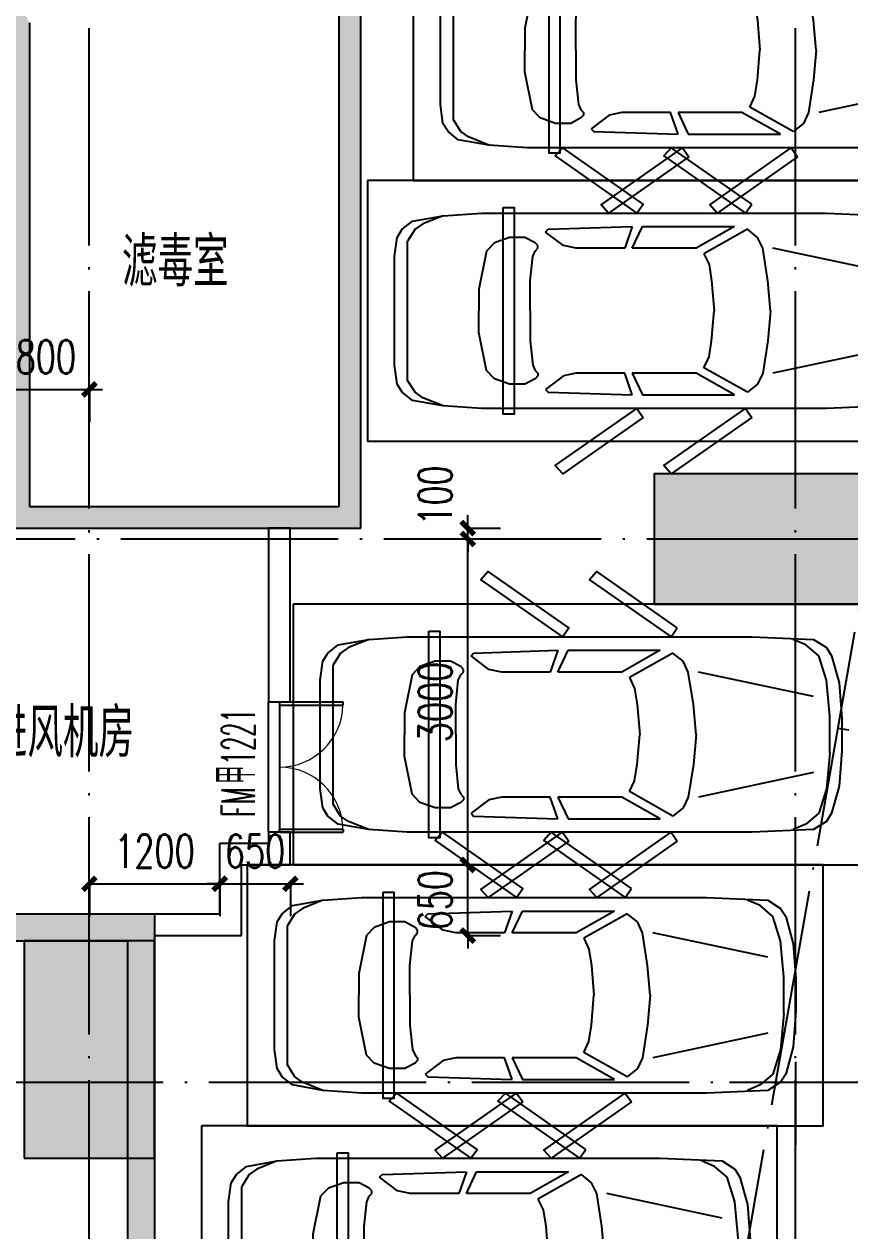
# Model space of a CAD drawing. Header units: millimetres. Extents: x 12325263 to 13848842, y -1463133 to 573208.
# Drawn here: x 12597197 to 12604797, y -1387255 to -1376148 of the extents above; entities that cross this region are included whole.
import ezdxf

# ---------------------------------------------------------------- set-up
doc = ezdxf.new("R2010")
doc.units = ezdxf.units.MM
doc.header["$LTSCALE"] = 1000
doc.linetypes.add('DOTE', pattern=[2.42, 2, -0.2, 0.02, -0.2])
doc.linetypes.add('地下室负三层平面图$0$-3F平面$0$$AUDIT_BAD_LTYPE2', pattern=[0])
for name, color, linetype in [('A-AXIS', 16, 'DOTE'), ('A-COLS', 6, 'Continuous'), ('A-WALL', 5, 'Continuous'), ('A-WALL-PATT', 8, 'Continuous'), ('A_WALL(防火墙)', 151, 'Continuous'), ('DOOR_FIRE', 1, 'Continuous'), ('DOOR_FIRE_TEXT', 7, 'Continuous'), ('PUB_DIM', 83, 'Continuous'), ('PUB_HATCH', 8, 'Continuous'), ('人防墙', 6, 'Continuous'), ('商业酒店共享车位', 53, 'Continuous')]:
    doc.layers.add(name, color=color, linetype=linetype)
doc.layers.add('人防文字', color=3, linetype='Continuous', lineweight=15)
doc.styles.add('_TCH_DIM_T3', font='SIMPLEX.shx', dxfattribs={"width": 0.705882, "bigfont": 'GBCBIG.shx'})
doc.styles.add('_TCH_WINDOW', font='SIMPLEX', dxfattribs={"width": 0.7, "height": 3.5, "bigfont": 'GBCBIG'})
doc.styles.add('标注宋体', font='', dxfattribs={"width": 0.6})
doc.styles.get('标注宋体').set_extended_font_data('NSimSun')
doc.dimstyles.new('_TCH_ARCH&&120', dxfattribs={"dimtxt": 306, "dimasz": 120, "dimexe": 300, "dimexo": 360, "dimgap": 147, "dimtad": 1, "dimdec": 0, "dimzin": 0, "dimdsep": 46, "dimtxsty": '_TCH_DIM_T3', "dimblk": 'ARCHTICK', "dimcen": 0.09, "dimclrt": 7, "dimazin": 2, "dimtfac": 1, "dimtdec": 0, "dimtix": 1, "dimtmove": 2, "dimatfit": 3, "dimfxl": 1, "dimfxlon": 1, "dimtolj": 1, "dimtzin": 0, "dimarcsym": 0})

# ---------------------------------------------------------------- blocks, each defined once
blk = doc.blocks.new('asdgafgf20230228-rf3')
at = {"layer": 'PUB_HATCH'}
for points in [[(57120, -20250), (57320, -20450), (57320, -14050), (57120, -13850)], [(54220, -15710), (54020, -15750), (54020, -18200), (54090, -18330), (54270, -18350), (54270, -15800)], [(54090, -18330), (54070, -18450), (54070, -20450), (54270, -20250), (54270, -18350)], [(54270, -20250), (54070, -20450), (57320, -20450), (57120, -20250)], [(52620, -24000), (52370, -24250), (55170, -24250), (55420, -24000)], [(55420, -24000), (55170, -24250), (55170, -29300), (55420, -28800)]]:
    blk.add_hatch(color=256, dxfattribs=at).paths.add_polyline_path(points)
at = {"layer": '人防墙'}
for p, q in [((57120, -20250), (57120, -13850)), ((57320, -20450), (57320, -14050)), ((54270, -15800), (54270, -18350)), ((54270, -18350), (54270, -20250)), ((54270, -20250), (57120, -20250)), ((54070, -20450), (57320, -20450)), ((52620, -24000), (55420, -24000)), ((55420, -24000), (55420, -28800)), ((52370, -24250), (55170, -24250)), ((55170, -24250), (55170, -29300))]:
    blk.add_line(p, q, dxfattribs=at)
at = {"layer": '人防文字', "style": '标注宋体', "width": 0.6}
for s, p in [('滤毒室', (55120, -18183)), ('战时进风机房', (53268, -22517, 1))]:
    blk.add_text(s, height=400, rotation=359.9999, dxfattribs=at).set_placement(p)
blk = doc.blocks.new('_FZH')
blk.add_lwpolyline([(-0.5, -0.5), (0.5, -0.5), (0.5, 0.5), (-0.5, 0.5)], close=True)
at = {"layer": 'PUB_HATCH'}
blk.add_solid([(-0.5, -0.5), (0.5, -0.5), (-0.5, 0.5), (0.5, 0.5)], dxfattribs=at)
blk = doc.blocks.new('asdgadfg')
at = {"layer": 'A-COLS', "xscale": 1200, "yscale": 2000, "zscale": 2000, "rotation": 90}
blk.add_blockref('_FZH', (-300, 5000), dxfattribs=at)
at = {"layer": 'A-COLS', "xscale": 1200, "yscale": 2000, "zscale": 2000}
blk.add_blockref('_FZH', (-6500, 300), dxfattribs=at)
blk = doc.blocks.new('asdfadfgsdg')
at = {"layer": 'A-AXIS'}
for p, q in [((15844.9, 92554.4), (-1535.4, -6431.4)), ((15444.6, 5715.2), (1041.4, 8244.1))]:
    blk.add_line(p, q, dxfattribs=at)
blk = doc.blocks.new('asdfsfsdf')
at = {"color": 253, "linetype": '地下室负三层平面图$0$-3F平面$0$$AUDIT_BAD_LTYPE2', "transparency": 33554559, "extrusion": (0.000447791, 3.52996e-16, 1)}
for p, q in [((-169, -110, 0), (-500, -141, 0)), ((169, -110, 0), (-169, -110, 0)), ((169, -110, 0), (500, -141, 0)), ((-725, -212, 0), (-825, -329, 0)), ((-500, -141, 0), (-725, -212, 0)), ((500, -141, 0), (725, -212, 0)), ((725, -212, 0), (825, -329, 0)), ((-825, -329, 0), (-875, -447, 0)), ((-350, -259, 0), (-575, -1318, 0)), ((350, -259, 0), (575, -1318, 0)), ((825, -329, 0), (875, -447, 0)), ((-575, -1412, 0), (-675, -1459, 0)), ((-275, -1365, 0), (-575, -1412, 0)), ((0, -1341), (-275, -1365, 0)), ((0, -1341), (275, -1365, 0)), ((275, -1365, 0), (575, -1412, 0)), ((575, -1412, 0), (675, -1459, 0)), ((-675, -1459, 0), (-750, -1553, 0)), ((-750, -1553, 0), (-525, -1953, 0)), ((750, -1553, 0), (525, -1953, 0)), ((675, -1459, 0), (750, -1553, 0)), ((-775, -2518, 0), (-775, -1671, 0)), ((-775, -1671, 0), (-575, -2024, 0)), ((775, -1671, 0), (575, -2024, 0)), ((775, -2518, 0), (775, -1671, 0)), ((-425, -1906, 0), (-275, -1882, 0)), ((-275, -1882, 0), (0, -1859)), ((275, -1882, 0), (0, -1859)), ((425, -1906, 0), (275, -1882, 0)), ((-525, -1953, 0), (-425, -1906, 0)), ((525, -1953, 0), (425, -1906, 0)), ((-575, -2024, 0), (-575, -2612, 0)), ((575, -2024, 0), (575, -2612, 0)), ((-575, -2612, 0), (-775, -2518, 0)), ((575, -2612, 0), (775, -2518, 0)), ((-775, -2612, 0), (-575, -2682, 0)), ((-750, -3388, 0), (-775, -2612, 0)), ((775, -2612, 0), (575, -2682, 0)), ((750, -3388, 0), (775, -2612, 0)), ((-575, -2682, 0), (-575, -3129, 0)), ((575, -2682, 0), (575, -3129, 0)), ((-575, -3129, 0), (-600, -3247, 0)), ((575, -3129, 0), (600, -3247, 0)), ((-600, -3247, 0), (-725, -3412, 0)), ((600, -3247, 0), (725, -3412, 0)), ((-725, -3412, 0), (-750, -3388, 0)), ((725, -3412, 0), (750, -3388, 0)), ((-625, -3506, 0), (-675, -3600, 0)), ((-600, -3482, 0), (-625, -3506, 0)), ((-575, -3482, 0), (-600, -3482, 0)), ((-550, -3506, 0), (-575, -3482, 0)), ((-500, -3529, 0), (-550, -3506, 0)), ((-275, -3553, 0), (-500, -3529, 0)), ((0, -3553), (-275, -3553, 0)), ((0, -3553), (275, -3553, 0)), ((275, -3553, 0), (500, -3529, 0)), ((500, -3529, 0), (550, -3506, 0)), ((550, -3506, 0), (575, -3482, 0)), ((575, -3482, 0), (600, -3482, 0)), ((600, -3482, 0), (625, -3506, 0)), ((625, -3506, 0), (675, -3600, 0)), ((-675, -3600, 0), (-675, -3741, 0)), ((675, -3600, 0), (675, -3741, 0)), ((-675, -3741, 0), (-625, -3882, 0)), ((675, -3741, 0), (625, -3882, 0)), ((-625, -3882, 0), (-550, -3953, 0)), ((625, -3882, 0), (550, -3953, 0)), ((-550, -3953, 0), (-200, -4024, 0)), ((550, -3953, 0), (200, -4024, 0)), ((-200, -4024, 0), (0, -4024)), ((200, -4024, 0), (0, -4024)), ((-875, -4353, 0), (-800, -4541, 0)), ((875, -4353, 0), (800, -4541, 0)), ((-800, -4541, 0), (-750, -4612, 0)), ((800, -4541, 0), (750, -4612, 0)), ((-750, -4612, 0), (-641, -4680, 0)), ((750, -4612, 0), (641, -4680, 0)), ((641, -4680, 0), (-641, -4680, 0))]:
    blk.add_line(p, q, dxfattribs=at)
for points in [[(-475, -24), (-150, 0), (150, 0), (475, -24), (725, -94), (800, -141), (875, -259), (900, -824), (900, -4000), (875, -4353), (825, -4635), (750, -4729), (675, -4776), (500, -4800), (-500, -4800), (-675, -4776), (-750, -4729), (-825, -4635), (-875, -4353), (-900, -4000), (-900, -824), (-875, -259), (-800, -141), (-725, -94)], [(-982, -1513), (-1500, -2253), (-1425, -2321), (-900, -1571)]]:
    blk.add_lwpolyline(points, close=True, dxfattribs=at)
at = {"color": 253, "linetype": '地下室负三层平面图$0$-3F平面$0$$AUDIT_BAD_LTYPE2', "transparency": 33554559, "extrusion": (0.000447791, 3.52996e-16, 1), "elevation": 0}
for points in [[(982, -1513), (1500, -2253), (1425, -2321), (900, -1571)], [(-900, -2571), (-982, -2513), (-1500, -3253), (-1425, -3321)], [(982, -2513), (1500, -3253), (1425, -3321), (900, -2571)]]:
    blk.add_lwpolyline(points, close=True, dxfattribs=at)
blk = doc.blocks.new('A$C06465456')
for points in [[(0, 5300), (2400, 5300), (2400, 0), (0, 0)], [(250, 4050), (250, 3950), (2150, 3950), (2150, 4050)]]:
    blk.add_lwpolyline(points, close=True)
at = {"xscale": -1, "rotation": 180}
blk.add_blockref('asdfsfsdf', (1200, 250), dxfattribs=at)
blk = doc.blocks.new('qlzw')
at = {"layer": 'A-AXIS'}
for p, q in [((12464366.8, 979489.8), (12464366.8, 1082089.8)), ((12470866.8, 979489.8), (12470866.8, 1082089.8)), ((12411416.8, 1000989.8), (12486866.8, 1000989.8)), ((12404966.8, 995989.8), (12486866.8, 995989.8))]:
    blk.add_line(p, q, dxfattribs=at)
blk = doc.blocks.new('A$C33CE3D08')
for p, q in [((145923, 45351), (146056, 44592)), ((145357, 45062), (146460, 45256))]:
    blk.add_line(p, q)
blk = doc.blocks.new('_ArchTick')
at = {"color": 0, "linetype": 'ByBlock', "const_width": 0.4}
blk.add_lwpolyline([(-0.5, -0.5), (0.5, 0.5)], dxfattribs=at)
blk = doc.blocks.new('*D3582')
at = {"layer": 'Defpoints', "color": 0, "transparency": 16777216}
for p in [(12596997, -1378737), (12597797, -1378737), (12597797, -1379510)]:
    blk.add_point(p, dxfattribs=at)
at = {"layer": 'PUB_DIM', "color": 0, "lineweight": -2, "transparency": 16777216}
for p, q in [((12596997, -1379510), (12596877, -1379510)), ((12596997, -1379509), (12596997, -1379810)), ((12596997, -1379510), (12597797, -1379510)), ((12597797, -1379509), (12597797, -1379810)), ((12597797, -1379510), (12597917, -1379510))]:
    blk.add_line(p, q, dxfattribs=at)
at = {"layer": 'PUB_DIM', "color": 0, "lineweight": -2, "transparency": 16777216, "xscale": 120, "yscale": 120, "zscale": 120}
blk.add_blockref('_ArchTick', (12596997, -1379510), dxfattribs=at)
at = {"layer": 'PUB_DIM', "color": 0, "lineweight": -2, "transparency": 16777216, "xscale": 120, "yscale": 120, "zscale": 120, "rotation": 180}
blk.add_blockref('_ArchTick', (12597797, -1379510), dxfattribs=at)
at = {"layer": 'PUB_DIM', "color": 7, "transparency": 16777216, "insert": (12597397, -1379210), "char_height": 306, "attachment_point": 5, "style": '_TCH_DIM_T3'}
blk.add_mtext('\\A1;800', dxfattribs=at)
blk = doc.blocks.new('*D3591')
at = {"layer": 'Defpoints', "color": 0, "transparency": 16777216}
for p in [(12598997, -1383127), (12599647, -1383127), (12599647, -1384060)]:
    blk.add_point(p, dxfattribs=at)
at = {"layer": 'PUB_DIM', "color": 0, "lineweight": -2, "transparency": 16777216}
for p, q in [((12598997, -1384060), (12598877, -1384060)), ((12598997, -1384059), (12598997, -1384360)), ((12598997, -1384060), (12599647, -1384060)), ((12599647, -1384059), (12599647, -1384360)), ((12599647, -1384060), (12599767, -1384060))]:
    blk.add_line(p, q, dxfattribs=at)
at = {"layer": 'PUB_DIM', "color": 0, "lineweight": -2, "transparency": 16777216, "xscale": 120, "yscale": 120, "zscale": 120}
blk.add_blockref('_ArchTick', (12598997, -1384060), dxfattribs=at)
at = {"layer": 'PUB_DIM', "color": 0, "lineweight": -2, "transparency": 16777216, "xscale": 120, "yscale": 120, "zscale": 120, "rotation": 180}
blk.add_blockref('_ArchTick', (12599647, -1384060), dxfattribs=at)
at = {"layer": 'PUB_DIM', "color": 7, "transparency": 16777216, "insert": (12599322, -1383760), "char_height": 306, "attachment_point": 5, "style": '_TCH_DIM_T3'}
blk.add_mtext('\\A1;650', dxfattribs=at)
blk = doc.blocks.new('*D3592')
at = {"layer": 'Defpoints', "color": 0, "transparency": 16777216}
for p in [(12597797, -1383127), (12598997, -1383127), (12598997, -1384060)]:
    blk.add_point(p, dxfattribs=at)
at = {"layer": 'PUB_DIM', "color": 0, "lineweight": -2, "transparency": 16777216}
for p, q in [((12597797, -1384059), (12597797, -1384360)), ((12597797, -1384060), (12598997, -1384060)), ((12598997, -1384059), (12598997, -1384360))]:
    blk.add_line(p, q, dxfattribs=at)
at = {"layer": 'PUB_DIM', "color": 0, "lineweight": -2, "transparency": 16777216, "xscale": 120, "yscale": 120, "zscale": 120, "rotation": 180}
blk.add_blockref('_ArchTick', (12597797, -1384060), dxfattribs=at)
at = {"layer": 'PUB_DIM', "color": 0, "lineweight": -2, "transparency": 16777216, "xscale": 120, "yscale": 120, "zscale": 120}
blk.add_blockref('_ArchTick', (12598997, -1384060), dxfattribs=at)
at = {"layer": 'PUB_DIM', "color": 7, "transparency": 16777216, "insert": (12598397, -1383760), "char_height": 306, "attachment_point": 5, "style": '_TCH_DIM_T3'}
blk.add_mtext('\\A1;1200', dxfattribs=at)
blk = doc.blocks.new('*D3593')
at = {"layer": 'Defpoints', "color": 0, "transparency": 16777216}
for p in [(12599197, -1383887), (12601280, -1383887), (12599197, -1384537)]:
    blk.add_point(p, dxfattribs=at)
at = {"layer": 'PUB_DIM', "color": 0, "lineweight": -2, "transparency": 16777216}
for p, q in [((12601280, -1383887), (12601280, -1383767)), ((12601279, -1383887), (12601580, -1383887)), ((12601280, -1384537), (12601280, -1383887)), ((12601279, -1384537), (12601580, -1384537)), ((12601280, -1384537), (12601280, -1384657))]:
    blk.add_line(p, q, dxfattribs=at)
at = {"layer": 'PUB_DIM', "color": 0, "lineweight": -2, "transparency": 16777216, "xscale": 120, "yscale": 120, "zscale": 120}
for p, rotation in [((12601280, -1383887), 270), ((12601280, -1384537), 90)]:
    blk.add_blockref('_ArchTick', p, dxfattribs=dict(at, rotation=rotation))
at = {"layer": 'PUB_DIM', "color": 7, "transparency": 16777216, "insert": (12600980, -1384212), "char_height": 306, "attachment_point": 5, "rotation": 90, "style": '_TCH_DIM_T3'}
blk.add_mtext('\\A1;650', dxfattribs=at)
blk = doc.blocks.new('*D3594')
at = {"layer": 'Defpoints', "color": 0, "transparency": 16777216}
for p in [(12599197, -1380887), (12601280, -1380887), (12599197, -1383887)]:
    blk.add_point(p, dxfattribs=at)
at = {"layer": 'PUB_DIM', "color": 0, "lineweight": -2, "transparency": 16777216}
for p, q in [((12601279, -1380887), (12601580, -1380887)), ((12601280, -1383887), (12601280, -1380887)), ((12601279, -1383887), (12601580, -1383887))]:
    blk.add_line(p, q, dxfattribs=at)
at = {"layer": 'PUB_DIM', "color": 0, "lineweight": -2, "transparency": 16777216, "xscale": 120, "yscale": 120, "zscale": 120}
for p, rotation in [((12601280, -1380887), 90), ((12601280, -1383887), 270)]:
    blk.add_blockref('_ArchTick', p, dxfattribs=dict(at, rotation=rotation))
at = {"layer": 'PUB_DIM', "color": 7, "transparency": 16777216, "insert": (12600980, -1382387), "char_height": 306, "attachment_point": 5, "rotation": 90, "style": '_TCH_DIM_T3'}
blk.add_mtext('\\A1;3000', dxfattribs=at)
blk = doc.blocks.new('*D3595')
at = {"layer": 'Defpoints', "color": 0, "transparency": 16777216}
for p in [(12599197, -1380787), (12601280, -1380787), (12599197, -1380887)]:
    blk.add_point(p, dxfattribs=at)
at = {"layer": 'PUB_DIM', "color": 0, "lineweight": -2, "transparency": 16777216}
for p, q in [((12601280, -1380787), (12601280, -1380667)), ((12601279, -1380787), (12601580, -1380787)), ((12601280, -1380887), (12601280, -1380787)), ((12601279, -1380887), (12601580, -1380887)), ((12601280, -1380887), (12601280, -1381007))]:
    blk.add_line(p, q, dxfattribs=at)
at = {"layer": 'PUB_DIM', "color": 0, "lineweight": -2, "transparency": 16777216, "xscale": 120, "yscale": 120, "zscale": 120}
for p, rotation in [((12601280, -1380787), 270), ((12601280, -1380887), 90)]:
    blk.add_blockref('_ArchTick', p, dxfattribs=dict(at, rotation=rotation))
at = {"layer": 'PUB_DIM', "color": 7, "transparency": 16777216, "insert": (12600980, -1380487), "char_height": 306, "attachment_point": 5, "rotation": 90, "style": '_TCH_DIM_T3'}
blk.add_mtext('\\A1;100', dxfattribs=at)
blk = doc.blocks.new('$DorLib2D$00000002')
for p, q in [((-0.5, 0), (-0.5, 0.4875)), ((-0.475, 0.4875), (-0.5, 0.4875)), ((-0.475, 0), (-0.475, 0.4875)), ((0.475, 0), (0.475, 0.4875)), ((0.475, 0.4875), (0.5, 0.4875)), ((0.5, 0), (0.5, 0.4875)), ((-0.5, 0), (-0.475, 0)), ((0.5, 0), (0.475, 0))]:
    blk.add_line(p, q)
at = {"lineweight": 13}
for centre, start, end in [((-0.4875, 0), 0, 88.53072), ((0.4875, 0), 91.46928, 180)]:
    blk.add_arc(centre, 0.4875, start, end, dxfattribs=at)

msp = doc.modelspace()

# ---------------------------------------------------------------- hatches: boundary and pattern name
at = {"layer": 'A-WALL-PATT'}
h = msp.add_hatch(dxfattribs=at)
h.set_pattern_fill('ANSI37', color=252, scale=400)
h.set_pattern_definition([(45, (0, 0), (-449.012806, 449.012806), []), (135, (0, 0), (-449.012806, -449.012806), [])])
h.paths.add_polyline_path([(12504241.6, -1283958), (12637591.6, -1283958), (12637591.6, -1405608), (12504241.6, -1405608)])
h.paths.add_polyline_path([(12536667.4, -1284257.5), (12508912.2, -1303721.7), (12510476.6, -1305952.6), (12510476.6, -1360683.5), (12523697, -1360697.5), (12523657.2, -1398386.8), (12613949.5, -1398386.7), (12628138.6, -1317575.9), (12611264, -1314613), (12574996.8, -1314613), (12574997.8, -1307236.8), (12568296.8, -1307236.8), (12568296.8, -1310085.9), (12554779.2, -1310084.1)], flags=16)

# ---------------------------------------------------------------- linework, layer by layer
at = {"layer": 'A-WALL'}
for p, q in [((12599446.8, -1380786.8), (12599446.8, -1382386.8)), ((12599646.8, -1380786.8), (12599446.8, -1380786.8)), ((12599646.8, -1382386.8), (12599646.8, -1380786.8)), ((12599446.8, -1382386.8), (12599646.8, -1382386.8)), ((12599646.8, -1383586.8), (12599446.8, -1383586.8)), ((12599446.8, -1383586.8), (12599446.8, -1383686.8)), ((12599646.8, -1383886.8), (12599646.8, -1383586.8)), ((12598996.8, -1383686.8), (12599446.8, -1383686.8)), ((12598996.8, -1384336.8), (12598996.8, -1383686.8)), ((12599196.8, -1383886.8), (12599646.8, -1383886.8)), ((12599196.8, -1384536.8), (12599196.8, -1383886.8)), ((12598396.8, -1384336.8), (12598996.8, -1384336.8)), ((12598396.8, -1384336.8), (12598396.8, -1384536.8)), ((12598396.8, -1384536.8), (12599196.8, -1384536.8))]:
    msp.add_line(p, q, dxfattribs=at)
at = {"layer": 'DOOR_FIRE'}
msp.add_lwpolyline([(12599446.8, -1382386.8), (12599546.8, -1382386.8), (12599546.8, -1383586.8), (12599446.8, -1383586.8)], close=True, dxfattribs=at)

# ---------------------------------------------------------------- block references
for name, p in [('asdgadfg', (12604296.8, -1385886.8)), ('asdfadfgsdg', (12603643.4, -1390874))]:
    msp.add_blockref(name, p)
at = {"rotation": 350.0412492531646}
msp.add_blockref('A$C33CE3D08', (12452730, -1405131.8), dxfattribs=at)
at = {"layer": 'A_WALL(防火墙)'}
msp.add_blockref('qlzw', (133430, -2381876.5), dxfattribs=at)
at = {"layer": 'DOOR_FIRE', "xscale": -1200, "yscale": -1200, "zscale": 200, "rotation": 90}
msp.add_blockref('$DorLib2D$00000002', (12599546.8, -1382986.8), dxfattribs=at)
at = {"layer": '人防墙'}
msp.add_blockref('asdgafgf20230228-rf3', (12542976.8, -1360336.8), dxfattribs=at)
at = {"layer": '商业酒店共享车位', "xscale": -1, "rotation": 90}
for p in [(12606078, -1375186.8), (12605656.6, -1377586.8), (12604971.8, -1381486.8), (12604550.4, -1383886.8), (12604129, -1386286.8)]:
    msp.add_blockref('A$C06465456', p, dxfattribs=at)

# ---------------------------------------------------------------- texts
at = {"layer": 'DOOR_FIRE_TEXT', "style": '_TCH_WINDOW'}
for s, height, width, p in [('1221', 306, 0.494118, (12599320.9, -1382966.7)), ('甲', 347.2, 0.7, (12599320.9, -1383143.7)), ('FM', 306, 0.494118, (12599320.9, -1383446.1))]:
    msp.add_text(s, height=height, rotation=90, dxfattribs=dict(at, width=width)).set_placement(p)

# ---------------------------------------------------------------- dimensions: what is measured, and where the dimension line sits
at = {"layer": 'PUB_DIM'}
for p1, p2, distance, picture, middle in [((12596996.8, -1378736.8), (12597796.8, -1378736.8), -773.2, '*D3582', (12597396.8, -1379210)), ((12599196.8, -1383886.8), (12599196.8, -1380886.8), -2083.2, '*D3594', (12600980, -1382386.8)), ((12597796.8, -1383126.8), (12598996.8, -1383126.8), -933.2, '*D3592', (12598396.8, -1383760)), ((12598996.8, -1383126.8), (12599646.8, -1383126.8), -933.2, '*D3591', (12599321.8, -1383760)), ((12599196.8, -1384536.8), (12599196.8, -1383886.8), -2083.2, '*D3593', (12600980, -1384211.8))]:
    dim = msp.add_aligned_dim(p1=p1, p2=p2, distance=distance, dimstyle='_TCH_ARCH&&120', dxfattribs=at)
    dim.commit()
    dim.dimension.update_dxf_attribs({"geometry": picture, "text_midpoint": middle})
dim = msp.add_linear_dim(base=(12601280, -1380786.8), p1=(12599196.8, -1380886.8), p2=(12599196.8, -1380786.8), angle=90, dimstyle='_TCH_ARCH&&120', dxfattribs=at)
dim.commit()
dim.dimension.update_dxf_attribs({"geometry": '*D3595', "text_midpoint": (12600980, -1380486.8), "dimtype": 129})

doc.saveas('drawing.dxf')
